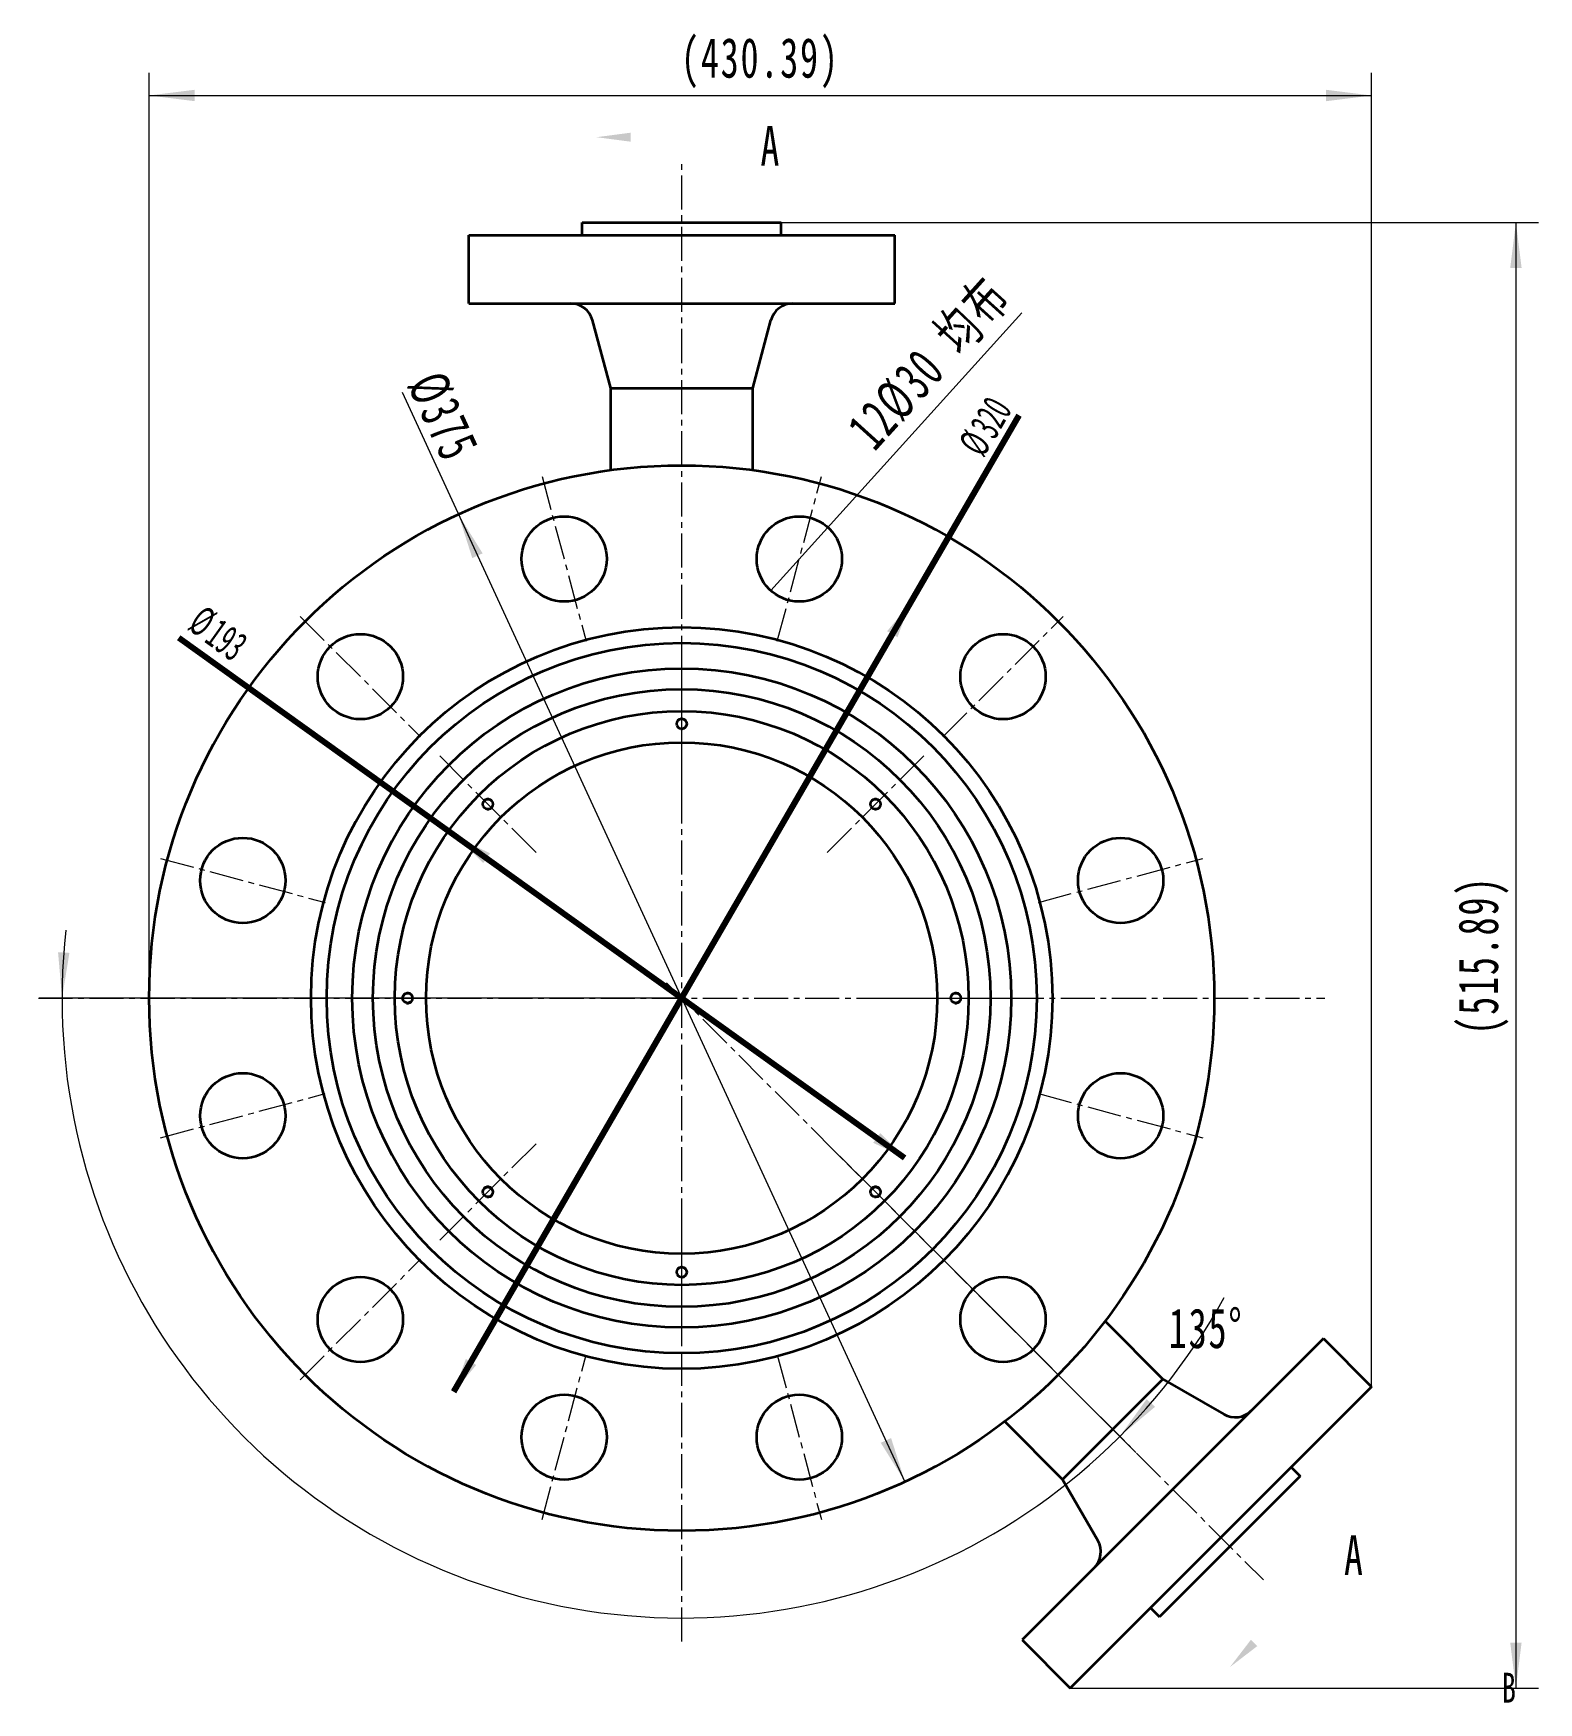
# Model space of a CAD drawing. Header units: millimetres. Extents: x -1112 to 2613, y -594 to 620.
# Drawn here: x 2083 to 2613, y -53 to 535 of the extents above; entities that cross this region are included whole.
import ezdxf

# ---------------------------------------------------------------- set-up
doc = ezdxf.new("R2010")
doc.units = ezdxf.units.MM
doc.linetypes.add('点画线', pattern=[18, 12, -2, 2, -2])
doc.layers.get('0').update_dxf_attribs({"lineweight": 35})
for name, color, linetype, lineweight in [('中心线层', 1, '点画线', 18), ('修改图层', 1, 'Continuous', 80), ('尺寸线层', 3, 'Continuous', 18), ('文字图层', 3, 'Continuous', 18), ('粗实线层', 7, 'Continuous', 35), ('螺纹线线层', 7, 'Continuous', 18)]:
    doc.layers.add(name, color=color, linetype=linetype, lineweight=lineweight)
doc.styles.add('宋体', font='')
doc.styles.add('标准', font='', dxfattribs={"width": 0.667})
doc.styles.get('宋体').set_extended_font_data('宋体')
doc.styles.get('标准').set_extended_font_data('宋体')
doc.dimstyles.new('标准', dxfattribs={"dimscale": 4, "dimtxt": 3.5, "dimasz": 4, "dimexe": 2, "dimexo": 0, "dimtad": 1, "dimdsep": 46, "dimtxsty": '标准', "dimblk": '_CAXARROW', "dimcen": 0, "dimdle": 8, "dimazin": 2, "dimtfac": 0.707107, "dimtdec": 3, "dimtmove": 2, "dimatfit": 3, "dimfxl": 1, "dimfrac": 2, "dimtolj": 1, "dimarcsym": 1})

# ---------------------------------------------------------------- blocks, each defined once
blk = doc.blocks.new('LABLE3D_1')
at = {"layer": '修改图层', "insert": (0.6125, 0.35), "char_height": 3.5, "width": 3.148045, "attachment_point": 7, "line_spacing_factor": 1.12395, "style": '宋体'}
blk.add_mtext('{\\W0.7;B\\P }', dxfattribs=at)
blk = doc.blocks.new('ASSORTED_DRAFT1')
at = {"layer": '修改图层'}
blk.add_hatch(color=256, dxfattribs=at).paths.add_polyline_path([(509.388007, 212.391626), (511.844064, 215.592422), (512.588805, 214.847685)], flags=0)
blk = doc.blocks.new('ASSORTED_DRAFT2')
at = {"layer": '修改图层'}
blk.add_hatch(color=256, dxfattribs=at).paths.add_polyline_path([(435.04129, 391.880479), (439.041288, 392.407089), (439.041292, 391.353869)], flags=0)
blk = doc.blocks.new('*X20')
at = {"layer": '尺寸线层', "linetype": 'Continuous'}
for points in [[(2093.29, 195.4), (2095.88, 211.31), (2091.88, 211.53)], [(2465.74, 41.13), (2475.16, 54.21), (2478.14, 51.54)]]:
    blk.add_hatch(color=0, dxfattribs=at).paths.add_polyline_path(points, flags=0)
at = {"layer": '尺寸线层', "color": 0, "linetype": 'Continuous'}
for p, q in [((2311.46, 195.4), (2085.29, 195.4)), ((2403.39, 103.48), (2471.39, 35.47))]:
    blk.add_line(p, q, dxfattribs=at)
blk.add_arc((2311.46, 195.4), 218.17, 173.69718, 331.11093, dxfattribs=at)
at = {"layer": '尺寸线层', "color": 0, "insert": (2496.04, 79.08), "char_height": 14, "width": 50.7486, "attachment_point": 5, "line_spacing_factor": 1.15057, "style": '标准'}
blk.add_mtext('\\T1.1;135%%D', dxfattribs=at)
blk = doc.blocks.new('_CAXARROW')
blk.add_hatch(color=0).paths.add_polyline_path([(0, 0), (-1, 0.125), (-1, -0.125)], flags=0)
blk = doc.blocks.new('*X23')
at = {"layer": '尺寸线层', "linetype": 'Continuous'}
for points in [[(2232.85, 365.62), (2241.37, 351.94), (2237.74, 350.26)], [(2390.08, 25.18), (2385.19, 40.54), (2381.56, 38.87)]]:
    blk.add_hatch(color=0, dxfattribs=at).paths.add_polyline_path(points, flags=0)
at = {"layer": '尺寸线层', "color": 0, "linetype": 'Continuous'}
blk.add_line((2212.99, 408.63), (2390.08, 25.18), dxfattribs=at)
at = {"layer": '尺寸线层', "color": 0, "insert": (2227.33, 400.04), "char_height": 14, "width": 55.2351, "attachment_point": 5, "rotation": 294.78964, "line_spacing_factor": 1.15057, "style": '标准'}
blk.add_mtext('\\T1.1;%%C375', dxfattribs=at)
blk = doc.blocks.new('*X24')
at = {"layer": '尺寸线层', "color": 0, "linetype": 'Continuous'}
blk.add_line((2431.2, 436.64), (2342.82, 338.82), dxfattribs=at)
at = {"layer": '尺寸线层', "color": 0, "insert": (2399.28, 418.81), "char_height": 14, "width": 138.5154, "attachment_point": 5, "rotation": 47.90362, "line_spacing_factor": 1.15057, "style": '标准'}
blk.add_mtext('\\T1.1;{\\C3;12%%C30 均布}', dxfattribs=at)
blk = doc.blocks.new('_U11')
at = {"layer": '修改图层'}
for points in [[(418.894335, 309.616305), (422.556582, 307.859778), (421.734958, 306.713144)], [(471.188246, 272.144653), (467.525999, 273.90118), (468.347623, 275.047814)]]:
    blk.add_hatch(color=256, dxfattribs=at).paths.add_polyline_path(points, flags=0)
blk.add_line((471.188246, 272.144653), (386.036771, 333.160675), dxfattribs=at)
at = {"layer": '修改图层', "char_height": 3.5, "attachment_point": 7, "rotation": 324.37618343, "line_spacing_factor": 0.654564, "style": '宋体'}
for s, insert, width in [('{\\W0.6;%%C}', (386.821188, 334.154), 5.64076138), ('{\\W0.6;193}', (388.845872, 332.703196), 10.52008117)]:
    blk.add_mtext(s, dxfattribs=dict(at, insert=insert, width=width))
blk = doc.blocks.new('_U12')
at = {"layer": '修改图层'}
for points in [[(471.766164, 337.034846), (470.37217, 333.219847), (469.151428, 333.92669)], [(418.316416, 244.726113), (419.710411, 248.541112), (420.931152, 247.834269)]]:
    blk.add_hatch(color=256, dxfattribs=at).paths.add_polyline_path(points, flags=0)
blk.add_line((418.316416, 244.726113), (484.629562, 359.250179), dxfattribs=at)
at = {"layer": '修改图层', "char_height": 3.5, "attachment_point": 7, "rotation": 59.9277679, "line_spacing_factor": 0.654564, "style": '宋体'}
for s, insert, width in [('{\\W0.6;320}', (481.802078, 356.256226), 10.1757289), ('{\\W0.6;%%C}', (480.55395, 354.100685), 6.40778797)]:
    blk.add_mtext(s, dxfattribs=dict(at, insert=insert, width=width))
blk = doc.blocks.new('*X31')
at = {"layer": '尺寸线层', "linetype": 'Continuous'}
for points in [[(2605.19, 468.4), (2607.19, 452.4), (2603.19, 452.4)], [(2605.19, -47.49), (2607.19, -31.49), (2603.19, -31.49)]]:
    blk.add_hatch(color=0, dxfattribs=at).paths.add_polyline_path(points, flags=0)
at = {"layer": '尺寸线层', "color": 0, "linetype": 'Continuous'}
for p, q in [((2311.46, 468.4), (2613.19, 468.4)), ((2605.19, 468.4), (2605.19, -47.49)), ((2448.29, -47.49), (2613.19, -47.49))]:
    blk.add_line(p, q, dxfattribs=at)
at = {"layer": '尺寸线层', "color": 0, "insert": (2593.77, 210.46), "char_height": 14, "width": 104.6065, "attachment_point": 5, "rotation": 90, "line_spacing_factor": 1.15057, "style": '标准'}
blk.add_mtext('\\T1.1;(515.89)', dxfattribs=at)
blk = doc.blocks.new('*X34')
at = {"layer": '尺寸线层', "linetype": 'Continuous'}
for points in [[(2123.96, 513.08), (2139.96, 515.08), (2139.96, 511.08)], [(2554.36, 513.08), (2538.36, 515.08), (2538.36, 511.08)]]:
    blk.add_hatch(color=0, dxfattribs=at).paths.add_polyline_path(points, flags=0)
at = {"layer": '尺寸线层', "color": 0, "linetype": 'Continuous'}
for p, q in [((2123.96, 195.4), (2123.96, 521.08)), ((2554.36, 58.58), (2554.36, 521.08)), ((2123.96, 513.08), (2554.36, 513.08))]:
    blk.add_line(p, q, dxfattribs=at)
at = {"layer": '尺寸线层', "color": 0, "insert": (2339.16, 524.49), "char_height": 14, "width": 104.6065, "attachment_point": 5, "line_spacing_factor": 1.15057, "style": '标准'}
blk.add_mtext('\\T1.1;(430.39)', dxfattribs=at)

msp = doc.modelspace()

# ---------------------------------------------------------------- linework, layer by layer
at = {"layer": '中心线层'}
for p, q in [((2311.465, -31.098), (2311.465, 490.902)), ((2262.289, 378.928), (2277.818, 320.972)), ((2345.111, 320.972), (2360.64, 378.928)), ((2177.114, 329.752), (2219.541, 287.326)), ((2403.389, 287.326), (2445.815, 329.752)), ((2311.465, 267.902), (2311.465, 315.902)), ((2226.258, 280.608), (2260.2, 246.667)), ((2362.73, 246.667), (2396.671, 280.608)), ((2127.939, 244.578), (2185.894, 229.049)), ((2437.035, 229.049), (2494.991, 244.578)), ((2306.133, 200.734), (2516.274, -9.407)), ((2084.965, 195.402), (2537.965, 195.402)), ((2383.965, 195.402), (2431.965, 195.402)), ((2127.939, 146.226), (2185.894, 161.756)), ((2437.035, 161.756), (2494.991, 146.226)), ((2226.258, 110.196), (2260.2, 144.137)), ((2362.73, 144.137), (2396.671, 110.196)), ((2311.465, 74.902), (2311.465, 122.902)), ((2177.114, 61.052), (2219.541, 103.478)), ((2403.389, 103.478), (2445.815, 61.052)), ((2262.289, 11.876), (2277.818, 69.832)), ((2345.111, 69.832), (2360.64, 11.876))]:
    msp.add_line(p, q, dxfattribs=at)
at = {"layer": '粗实线层'}
for p, q in [((2276.465, 463.902), (2276.465, 468.402)), ((2276.465, 468.402), (2346.465, 468.402)), ((2346.465, 463.902), (2346.465, 468.402)), ((2236.465, 439.902), (2236.465, 463.902)), ((2236.465, 463.902), (2386.465, 463.902)), ((2386.465, 439.902), (2386.465, 463.902)), ((2236.465, 439.902), (2386.465, 439.902)), ((2286.465, 410.046), (2280.054, 433.973)), ((2336.465, 410.046), (2342.876, 433.973)), ((2286.465, 381.227), (2286.465, 410.046)), ((2286.465, 410.046), (2336.465, 410.046)), ((2336.465, 381.227), (2336.465, 410.046)), ((2460.54, 81.682), (2480.918, 61.304)), ((2537.385, 75.547), (2431.319, -30.519)), ((2537.385, 75.547), (2554.356, 58.577)), ((2480.918, 61.304), (2445.563, 25.948)), ((2480.918, 61.304), (2502.371, 48.918)), ((2554.356, 58.577), (2448.29, -47.489)), ((2425.185, 46.326), (2445.563, 25.948)), ((2526.072, 30.293), (2529.254, 27.111)), ((2445.563, 25.948), (2457.949, 4.496)), ((2529.254, 27.111), (2479.756, -22.387)), ((2476.574, -19.205), (2479.756, -22.387)), ((2431.319, -30.519), (2448.29, -47.489))]:
    msp.add_line(p, q, dxfattribs=at)
for centre, radius in [((2311.465, 195.402), 187.5), ((2270.054, 349.95), 15), ((2352.876, 349.95), 15), ((2311.465, 195.402), 130.5), ((2198.328, 308.539), 15), ((2424.602, 308.539), 15), ((2311.465, 195.402), 125), ((2311.465, 195.402), 116), ((2311.465, 195.402), 108.7), ((2311.465, 195.402), 101), ((2311.465, 291.902), 1.75), ((2311.465, 195.402), 90), ((2243.229, 263.638), 1.75), ((2379.701, 263.638), 1.75), ((2156.917, 236.813), 15), ((2466.013, 236.813), 15), ((2214.965, 195.402), 1.75), ((2407.965, 195.402), 1.75), ((2156.917, 153.991), 15), ((2466.013, 153.991), 15), ((2243.229, 127.166), 1.75), ((2379.701, 127.166), 1.75), ((2311.465, 98.902), 1.75), ((2198.328, 82.265), 15), ((2424.602, 82.265), 15), ((2270.054, 40.854), 15), ((2352.876, 40.854), 15)]:
    msp.add_circle(centre, radius, dxfattribs=at)
for centre, start, end in [((2272.326, 431.902), 15, 90), ((2350.603, 431.902), 90, 165), ((2506.371, 55.847), 240, 315), ((2451.02, 0.496), 315, 30)]:
    msp.add_arc(centre, 8, start, end, dxfattribs=at)
at = {"layer": '螺纹线线层'}
for centre in [(2311.465, 291.902), (2243.229, 263.638), (2379.701, 263.638), (2214.965, 195.402), (2407.965, 195.402), (2243.229, 127.166), (2379.701, 127.166), (2311.465, 98.902)]:
    msp.add_arc(centre, 2, 260, 190, dxfattribs=at)

# ---------------------------------------------------------------- block references
at = {"layer": '修改图层', "xscale": 3, "yscale": 3, "zscale": 3}
for name, p in [('ASSORTED_DRAFT2', (976.341, -677.239)), ('_U12', (976.341, -677.239)), ('_U11', (976.341, -677.239)), ('ASSORTED_DRAFT1', (976.341, -677.239)), ('LABLE3D_1', (2598.363, -73.298))]:
    msp.add_blockref(name, p, dxfattribs=at)

# ---------------------------------------------------------------- texts
at = {"layer": '文字图层', "char_height": 14, "width": 13.24916, "attachment_point": 7, "line_spacing_factor": 1.12395, "style": '标准'}
for insert in [(2339.187, 488.37), (2544.654, -7.67)]:
    msp.add_mtext('\\T1.1;{\\W0.7;A}', dxfattribs=dict(at, insert=insert))

# ---------------------------------------------------------------- dimensions: what is measured, and where the dimension line sits
at = {"layer": '尺寸线层'}
dim = msp.add_linear_dim(base=(2554.356, 513.077), p1=(2123.965, 195.402), p2=(2554.356, 58.577), dimstyle='标准', override={"dimpost": '(<>)', "dimsah": 1, "dimtzin": 0}, dxfattribs=at)
dim.commit()
dim.dimension.update_dxf_attribs({"geometry": '*X34', "text_midpoint": (2339.16, 524.493), "dimtype": 160})
dim = msp.add_diameter_dim_2p(p1=(2342.82, 338.82), p2=(2362.932, 361.081), text='{\\C3;12<> 均布}', dimstyle='标准', override={"dimpost": '%%C<>', "dimsah": 1, "dimtzin": 0}, dxfattribs=at)
dim.commit()
dim.dimension.update_dxf_attribs({"geometry": '*X24', "text_midpoint": (2407.986, 410.95), "dimtype": 163})
dim = msp.add_linear_dim(base=(2605.187, -47.489), p1=(2311.465, 468.402), p2=(2448.29, -47.489), angle=270, dimstyle='标准', override={"dimpost": '(<>)', "dimsah": 1, "dimtzin": 0}, dxfattribs=at)
dim.commit()
dim.dimension.update_dxf_attribs({"geometry": '*X31', "text_midpoint": (2593.771, 210.457), "dimtype": 160})
dim = msp.add_diameter_dim_2p(p1=(2390.081, 25.18), p2=(2232.848, 365.625), dimstyle='标准', override={"dimpost": '%%C<>', "dimsah": 1, "dimtzin": 0}, dxfattribs=at)
dim.commit()
dim.dimension.update_dxf_attribs({"geometry": '*X23', "text_midpoint": (2218.776, 396.095), "dimtype": 163})
dim = msp.add_angular_dim_2l(base=(2157.194, 41.131), line1=((2311.465, 195.402), (2403.389, 103.478)), line2=((2311.465, 195.402), (2537.965, 195.402)), dimstyle='标准', override={"dimtad": 0, "dimtih": 1, "dimtoh": 1, "dimsah": 1, "dimtdec": 2, "dimtzin": 8}, dxfattribs=at)
dim.commit()
dim.dimension.update_dxf_attribs({"geometry": '*X20', "text_midpoint": (2496.038, 79.076), "dimtype": 162})

doc.saveas('drawing.dxf')
